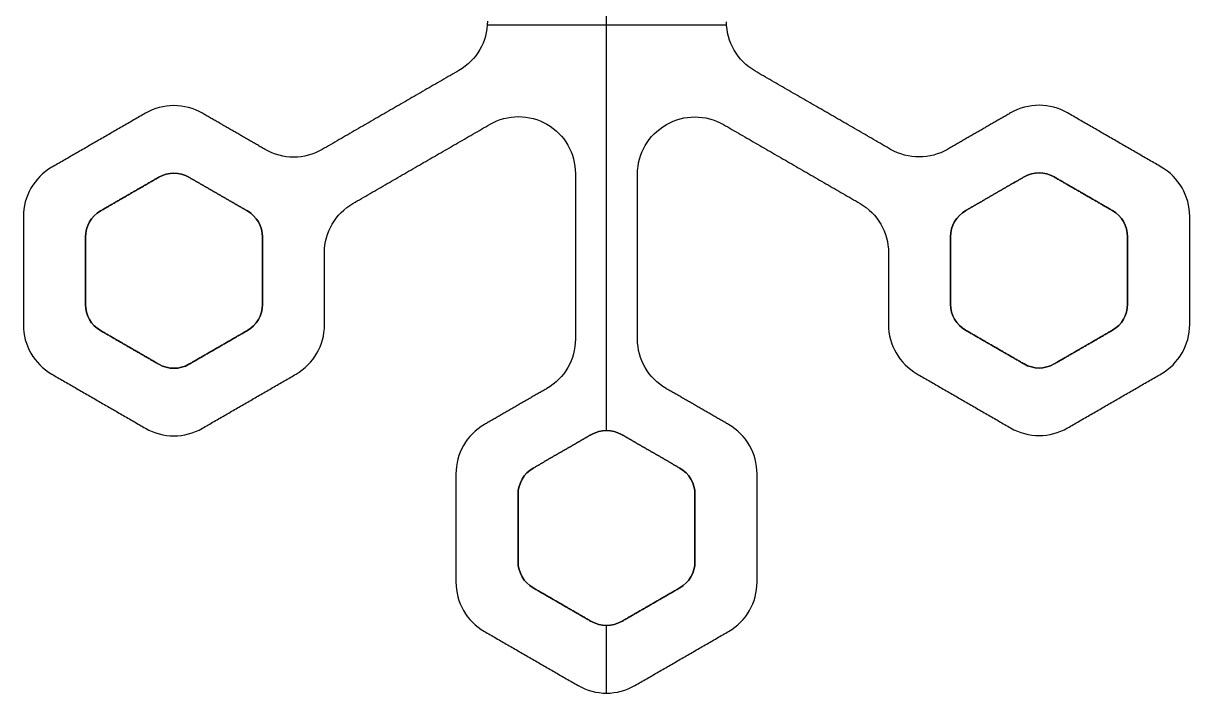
# Model space of a CAD drawing. Header units: millimetres. Extents: x -1.72 to 1.72, y -1.98 to 1.98.
# Drawn here: x -1.721 to 1.721, y -1.978 to 0.005 of the extents above; entities that cross this region are included whole.
import ezdxf

# ---------------------------------------------------------------- set-up
doc = ezdxf.new("R2010")
doc.units = ezdxf.units.MM
doc.header["$MEASUREMENT"] = 0
doc.layers.add('Default', color=178, linetype='Continuous', true_color=0x000000)

msp = doc.modelspace()

# ---------------------------------------------------------------- linework, layer by layer
at = {"layer": 'Default'}
for points, degree in [([(0, -1.1958, 0.125), (0, 0, 0.125), (0, 1.1958, 0.125)], 2), ([(0, -1.1958, -0.125), (0, 0, -0.125), (0, 1.1958, -0.125)], 2), ([(-0.3513, 0.0113, -0.125), (-0.3513, -0.0487, -0.125), (-0.3833, -0.1041, -0.125), (-0.4353, -0.1342, -0.125)], 3), ([(-0.3513, 0.0113, 0.125), (-0.3513, -0.0487, 0.125), (-0.3833, -0.1041, 0.125), (-0.4353, -0.1342, 0.125)], 3), ([(-0.3513, 0.0113), (-0.3513, -0.0487), (-0.3833, -0.1041), (-0.4353, -0.1342)], 3), ([(0.4381, -0.1357, -0.125), (0.3861, -0.1057, -0.125), (0.3541, -0.0503, -0.125), (0.3541, 0.0097, -0.125)], 3), ([(0.4381, -0.1357, 0.125), (0.3861, -0.1057, 0.125), (0.3541, -0.0503, 0.125), (0.3541, 0.0097, 0.125)], 3), ([(0.4381, -0.1357), (0.3861, -0.1057), (0.3541, -0.0503), (0.3541, 0.0097)], 3), ([(-0.3517, 0, 0.125), (0.0013, 0, 0.125), (0.3544, 0, 0.125)], 2), ([(-0.3517, 0, -0.125), (0.0013, 0, -0.125), (0.3544, 0, -0.125)], 2), ([(-0.3738, -0.0727, -0.125), (-0.3738, -0.0727), (-0.3738, -0.0727, 0.125)], 2), ([(0.3766, -0.0743, -0.125), (0.3766, -0.0743), (0.3766, -0.0743, 0.125)], 2), ([(-0.4353, -0.1342, -0.125), (-0.6372, -0.2507, -0.125), (-0.8391, -0.3673, -0.125)], 2), ([(-0.4353, -0.1342, 0.125), (-0.6372, -0.2507, 0.125), (-0.8391, -0.3673, 0.125)], 2), ([(-0.4353, -0.1342), (-0.6372, -0.2507), (-0.8391, -0.3673)], 2), ([(-0.4353, -0.1342, -0.125), (-0.4353, -0.1342), (-0.4353, -0.1342, 0.125)], 2), ([(0.8383, -0.3668, -0.125), (0.6382, -0.2513, -0.125), (0.4381, -0.1357, -0.125)], 2), ([(0.4381, -0.1357, -0.125), (0.4381, -0.1357), (0.4381, -0.1357, 0.125)], 2), ([(0.8383, -0.3668, 0.125), (0.6382, -0.2513, 0.125), (0.4381, -0.1357, 0.125)], 2), ([(0.8383, -0.3668), (0.6382, -0.2513), (0.4381, -0.1357)], 2), ([(-1.1924, -0.2603, -0.125), (-1.2444, -0.2303, -0.125), (-1.3084, -0.2303, -0.125), (-1.3604, -0.2603, -0.125)], 3), ([(-1.1924, -0.2603, 0.125), (-1.2444, -0.2303, 0.125), (-1.3084, -0.2303, 0.125), (-1.3604, -0.2603, 0.125)], 3), ([(-1.1924, -0.2603), (-1.2444, -0.2303), (-1.3084, -0.2303), (-1.3604, -0.2603)], 3), ([(-1.2764, -0.2378, -0.125), (-1.2764, -0.2378), (-1.2764, -0.2378, 0.125)], 2), ([(1.3604, -0.2594, -0.125), (1.3085, -0.2294, -0.125), (1.2445, -0.2294, -0.125), (1.1925, -0.2594, -0.125)], 3), ([(1.3604, -0.2594, 0.125), (1.3085, -0.2294, 0.125), (1.2445, -0.2294, 0.125), (1.1925, -0.2594, 0.125)], 3), ([(1.3604, -0.2594), (1.3085, -0.2294), (1.2445, -0.2294), (1.1925, -0.2594)], 3), ([(1.2765, -0.2369, -0.125), (1.2765, -0.2369), (1.2765, -0.2369, 0.125)], 2), ([(-1.3604, -0.2603, -0.125), (-1.4985, -0.34, -0.125), (-1.6367, -0.4198, -0.125)], 2), ([(-1.3604, -0.2603, 0.125), (-1.4985, -0.34, 0.125), (-1.6367, -0.4198, 0.125)], 2), ([(-1.3604, -0.2603), (-1.4985, -0.34), (-1.6367, -0.4198)], 2), ([(-1.3604, -0.2603, -0.125), (-1.3604, -0.2603), (-1.3604, -0.2603, 0.125)], 2), ([(-1.007, -0.3673, -0.125), (-1.0997, -0.3138, -0.125), (-1.1924, -0.2603, -0.125)], 2), ([(-1.1924, -0.2603, -0.125), (-1.1924, -0.2603), (-1.1924, -0.2603, 0.125)], 2), ([(-1.007, -0.3673, 0.125), (-1.0997, -0.3138, 0.125), (-1.1924, -0.2603, 0.125)], 2), ([(-1.007, -0.3673), (-1.0997, -0.3138), (-1.1924, -0.2603)], 2), ([(-0.6372, -0.2507, -0.125), (-0.6372, -0.2507), (-0.6372, -0.2507, 0.125)], 2), ([(0.177, -0.2936, -0.125), (0.229, -0.2636, -0.125), (0.293, -0.2636, -0.125), (0.345, -0.2936, -0.125)], 3), ([(0.177, -0.2936, 0.125), (0.229, -0.2636, 0.125), (0.293, -0.2636, 0.125), (0.345, -0.2936, 0.125)], 3), ([(0.177, -0.2936), (0.229, -0.2636), (0.293, -0.2636), (0.345, -0.2936)], 3), ([(0.261, -0.2711, -0.125), (0.261, -0.2711), (0.261, -0.2711, 0.125)], 2), ([(0.6382, -0.2513, -0.125), (0.6382, -0.2513), (0.6382, -0.2513, 0.125)], 2), ([(1.1925, -0.2594, -0.125), (1.0994, -0.3131, -0.125), (1.0063, -0.3668, -0.125)], 2), ([(1.1925, -0.2594, 0.125), (1.0994, -0.3131, 0.125), (1.0063, -0.3668, 0.125)], 2), ([(1.1925, -0.2594), (1.0994, -0.3131), (1.0063, -0.3668)], 2), ([(1.1925, -0.2594, -0.125), (1.1925, -0.2594), (1.1925, -0.2594, 0.125)], 2), ([(1.6368, -0.4189, -0.125), (1.4986, -0.3391, -0.125), (1.3604, -0.2594, -0.125)], 2), ([(1.3604, -0.2594, -0.125), (1.3604, -0.2594), (1.3604, -0.2594, 0.125)], 2), ([(1.6368, -0.4189, 0.125), (1.4986, -0.3391, 0.125), (1.3604, -0.2594, 0.125)], 2), ([(1.6368, -0.4189), (1.4986, -0.3391), (1.3604, -0.2594)], 2), ([(-0.7481, -0.5264, -0.125), (-0.5458, -0.4096, -0.125), (-0.3436, -0.2928, -0.125)], 2), ([(-0.7481, -0.5264, 0.125), (-0.5458, -0.4096, 0.125), (-0.3436, -0.2928, 0.125)], 2), ([(-0.7481, -0.5264), (-0.5458, -0.4096), (-0.3436, -0.2928)], 2), ([(-0.3436, -0.2928, -0.125), (-0.3436, -0.2928), (-0.3436, -0.2928, 0.125)], 2), ([(-0.1756, -0.2928, -0.125), (-0.1756, -0.2928), (-0.1756, -0.2928, 0.125)], 2), ([(0.0916, -0.4399, -0.125), (0.0916, -0.3799, -0.125), (0.1236, -0.3244, -0.125), (0.1756, -0.2945, -0.125)], 3), ([(0.0916, -0.4399, 0.125), (0.0916, -0.3799, 0.125), (0.1236, -0.3244, 0.125), (0.1756, -0.2945, 0.125)], 3), ([(0.0916, -0.4399), (0.0916, -0.3799), (0.1236, -0.3244), (0.1756, -0.2945)], 3), ([(0.1756, -0.2945, -0.125), (0.1763, -0.294, -0.125), (0.177, -0.2936, -0.125)], 2), ([(0.1756, -0.2945, 0.125), (0.1763, -0.294, 0.125), (0.177, -0.2936, 0.125)], 2), ([(0.1756, -0.2945), (0.1763, -0.294), (0.177, -0.2936)], 2), ([(0.1756, -0.2945, -0.125), (0.1756, -0.2945), (0.1756, -0.2945, 0.125)], 2), ([(0.1763, -0.294, -0.125), (0.1763, -0.294), (0.1763, -0.294, 0.125)], 2), ([(0.177, -0.2936, -0.125), (0.177, -0.2936), (0.177, -0.2936, 0.125)], 2), ([(0.345, -0.2936, -0.125), (0.345, -0.2936), (0.345, -0.2936, 0.125)], 2), ([(0.345, -0.2936, -0.125), (0.5466, -0.41, -0.125), (0.7481, -0.5264, -0.125)], 2), ([(0.345, -0.2936, 0.125), (0.5466, -0.41, 0.125), (0.7481, -0.5264, 0.125)], 2), ([(0.345, -0.2936), (0.5466, -0.41), (0.7481, -0.5264)], 2), ([(-1.4985, -0.34, -0.125), (-1.4985, -0.34), (-1.4985, -0.34, 0.125)], 2), ([(-1.0997, -0.3138, -0.125), (-1.0997, -0.3138), (-1.0997, -0.3138, 0.125)], 2), ([(1.0994, -0.3131, -0.125), (1.0994, -0.3131), (1.0994, -0.3131, 0.125)], 2), ([(1.4986, -0.3391, -0.125), (1.4986, -0.3391), (1.4986, -0.3391, 0.125)], 2), ([(-0.8391, -0.3673, -0.125), (-0.891, -0.3973, -0.125), (-0.955, -0.3973, -0.125), (-1.007, -0.3673, -0.125)], 3), ([(-1.007, -0.3673, -0.125), (-1.007, -0.3673), (-1.007, -0.3673, 0.125)], 2), ([(-0.8391, -0.3673, 0.125), (-0.891, -0.3973, 0.125), (-0.955, -0.3973, 0.125), (-1.007, -0.3673, 0.125)], 3), ([(-0.8391, -0.3673), (-0.891, -0.3973), (-0.955, -0.3973), (-1.007, -0.3673)], 3), ([(-0.8391, -0.3673, -0.125), (-0.8391, -0.3673), (-0.8391, -0.3673, 0.125)], 2), ([(0.1141, -0.3559, -0.125), (0.1141, -0.3559), (0.1141, -0.3559, 0.125)], 2), ([(0.8383, -0.3668, -0.125), (0.8383, -0.3668), (0.8383, -0.3668, 0.125)], 2), ([(1.0063, -0.3668, -0.125), (0.9543, -0.3968, -0.125), (0.8903, -0.3968, -0.125), (0.8383, -0.3668, -0.125)], 3), ([(1.0063, -0.3668, 0.125), (0.9543, -0.3968, 0.125), (0.8903, -0.3968, 0.125), (0.8383, -0.3668, 0.125)], 3), ([(1.0063, -0.3668), (0.9543, -0.3968), (0.8903, -0.3968), (0.8383, -0.3668)], 3), ([(1.0063, -0.3668, -0.125), (1.0063, -0.3668), (1.0063, -0.3668, 0.125)], 2), ([(-0.923, -0.3898, -0.125), (-0.923, -0.3898), (-0.923, -0.3898, 0.125)], 2), ([(-0.5458, -0.4096, -0.125), (-0.5458, -0.4096), (-0.5458, -0.4096, 0.125)], 2), ([(0.5466, -0.41, -0.125), (0.5466, -0.41), (0.5466, -0.41, 0.125)], 2), ([(0.9223, -0.3893, -0.125), (0.9223, -0.3893), (0.9223, -0.3893, 0.125)], 2), ([(-1.6367, -0.4198, -0.125), (-1.6887, -0.4498, -0.125), (-1.7207, -0.5052, -0.125), (-1.7207, -0.5652, -0.125)], 3), ([(-1.6367, -0.4198, 0.125), (-1.6887, -0.4498, 0.125), (-1.7207, -0.5052, 0.125), (-1.7207, -0.5652, 0.125)], 3), ([(-1.6367, -0.4198), (-1.6887, -0.4498), (-1.7207, -0.5052), (-1.7207, -0.5652)], 3), ([(-1.6367, -0.4198, -0.125), (-1.6367, -0.4198), (-1.6367, -0.4198, 0.125)], 2), ([(-1.3208, -0.4489, 0.125), (-1.2933, -0.4331, 0.125), (-1.2595, -0.4331, 0.125), (-1.232, -0.4489, 0.125)], 3), ([(-1.3208, -0.4489, -0.125), (-1.2933, -0.4331, -0.125), (-1.2595, -0.4331, -0.125), (-1.232, -0.4489, -0.125)], 3), ([(-1.232, -0.4489), (-1.2595, -0.4331), (-1.2933, -0.4331), (-1.3208, -0.4489)], 3), ([(-1.2764, -0.4371, -0.125), (-1.2764, -0.4371), (-1.2764, -0.4371, 0.125)], 2), ([(-0.0916, -0.4383, -0.125), (-0.0916, -0.4383), (-0.0916, -0.4383, 0.125)], 2), ([(-0.0916, -0.4383, -0.125), (-0.0916, -0.6824, -0.125), (-0.0916, -0.9265, -0.125)], 2), ([(-0.0916, -0.4383, 0.125), (-0.0916, -0.6824, 0.125), (-0.0916, -0.9265, 0.125)], 2), ([(-0.0916, -0.4383), (-0.0916, -0.6824), (-0.0916, -0.9265)], 2), ([(0.0916, -0.9265, -0.125), (0.0916, -0.6832, -0.125), (0.0916, -0.4399, -0.125)], 2), ([(0.0916, -0.4399, -0.125), (0.0916, -0.4399), (0.0916, -0.4399, 0.125)], 2), ([(0.0916, -0.9265, 0.125), (0.0916, -0.6832, 0.125), (0.0916, -0.4399, 0.125)], 2), ([(0.0916, -0.9265), (0.0916, -0.6832), (0.0916, -0.4399)], 2), ([(1.2321, -0.448, 0.125), (1.2595, -0.4322, 0.125), (1.2934, -0.4322, 0.125), (1.3208, -0.4481, 0.125)], 3), ([(1.2321, -0.448, -0.125), (1.2595, -0.4322, -0.125), (1.2934, -0.4322, -0.125), (1.3208, -0.4481, -0.125)], 3), ([(1.3208, -0.4481), (1.2934, -0.4322), (1.2595, -0.4322), (1.2321, -0.448)], 3), ([(1.2765, -0.4362, -0.125), (1.2765, -0.4362), (1.2765, -0.4362, 0.125)], 2), ([(1.7208, -0.5643, -0.125), (1.7208, -0.5043, -0.125), (1.6887, -0.4489, -0.125), (1.6368, -0.4189, -0.125)], 3), ([(1.6368, -0.4189, -0.125), (1.6368, -0.4189), (1.6368, -0.4189, 0.125)], 2), ([(1.7208, -0.5643, 0.125), (1.7208, -0.5043, 0.125), (1.6887, -0.4489, 0.125), (1.6368, -0.4189, 0.125)], 3), ([(1.7208, -0.5643), (1.7208, -0.5043), (1.6887, -0.4489), (1.6368, -0.4189)], 3), ([(-1.6982, -0.4812, -0.125), (-1.6982, -0.4812), (-1.6982, -0.4812, 0.125)], 2), ([(-1.4931, -0.5484, 0.125), (-1.4069, -0.4987, 0.125), (-1.3208, -0.4489, 0.125)], 2), ([(-1.4931, -0.5484, -0.125), (-1.4069, -0.4987, -0.125), (-1.3208, -0.4489, -0.125)], 2), ([(-1.3208, -0.4489), (-1.4069, -0.4987), (-1.4931, -0.5484)], 2), ([(-1.3208, -0.4489, -0.125), (-1.3208, -0.4489), (-1.3208, -0.4489, 0.125)], 2), ([(-1.232, -0.4489, -0.125), (-1.232, -0.4489), (-1.232, -0.4489, 0.125)], 2), ([(1.2321, -0.448, -0.125), (1.2321, -0.448), (1.2321, -0.448, 0.125)], 2), ([(1.3208, -0.4481, 0.125), (1.407, -0.4978, 0.125), (1.4931, -0.5475, 0.125)], 2), ([(1.3208, -0.4481, -0.125), (1.407, -0.4978, -0.125), (1.4931, -0.5475, -0.125)], 2), ([(1.3208, -0.4481, -0.125), (1.3208, -0.4481), (1.3208, -0.4481, 0.125)], 2), ([(1.4931, -0.5475), (1.407, -0.4978), (1.3208, -0.4481)], 2), ([(1.6983, -0.4804, -0.125), (1.6983, -0.4804), (1.6983, -0.4804, 0.125)], 2), ([(-1.4069, -0.4987, -0.125), (-1.4069, -0.4987), (-1.4069, -0.4987, 0.125)], 2), ([(1.407, -0.4978, -0.125), (1.407, -0.4978), (1.407, -0.4978, 0.125)], 2), ([(-1.5375, -0.6253, 0.125), (-1.5375, -0.5936, 0.125), (-1.5205, -0.5643, 0.125), (-1.4931, -0.5484, 0.125)], 3), ([(-1.5375, -0.6253, -0.125), (-1.5375, -0.5936, -0.125), (-1.5205, -0.5643, -0.125), (-1.4931, -0.5484, -0.125)], 3), ([(-1.4931, -0.5484), (-1.5205, -0.5643), (-1.5375, -0.5936), (-1.5375, -0.6253)], 3), ([(-1.4931, -0.5484, -0.125), (-1.4931, -0.5484), (-1.4931, -0.5484, 0.125)], 2), ([(-1.1063, -0.5215, -0.125), (-1.1063, -0.5215), (-1.1063, -0.5215, 0.125)], 2), ([(-1.0597, -0.5484, 0.125), (-1.0322, -0.5643, 0.125), (-1.0153, -0.5936, 0.125), (-1.0153, -0.6253, 0.125)], 3), ([(-1.0597, -0.5484, -0.125), (-1.0322, -0.5643, -0.125), (-1.0153, -0.5936, -0.125), (-1.0153, -0.6253, -0.125)], 3), ([(-1.0597, -0.5484, -0.125), (-1.0597, -0.5484), (-1.0597, -0.5484, 0.125)], 2), ([(-1.0153, -0.6253), (-1.0153, -0.5936), (-1.0322, -0.5643), (-1.0597, -0.5484)], 3), ([(-0.8321, -0.6718, -0.125), (-0.8321, -0.6118, -0.125), (-0.8, -0.5564, -0.125), (-0.7481, -0.5264, -0.125)], 3), ([(-0.8321, -0.6718, 0.125), (-0.8321, -0.6118, 0.125), (-0.8, -0.5564, 0.125), (-0.7481, -0.5264, 0.125)], 3), ([(-0.8321, -0.6718), (-0.8321, -0.6118), (-0.8, -0.5564), (-0.7481, -0.5264)], 3), ([(-0.7481, -0.5264, -0.125), (-0.7481, -0.5264), (-0.7481, -0.5264, 0.125)], 2), ([(0.7481, -0.5264, -0.125), (0.7481, -0.5264), (0.7481, -0.5264, 0.125)], 2), ([(0.7481, -0.5264, -0.125), (0.8001, -0.5564, -0.125), (0.8321, -0.6118, -0.125), (0.8321, -0.6718, -0.125)], 3), ([(0.7481, -0.5264, 0.125), (0.8001, -0.5564, 0.125), (0.8321, -0.6118, 0.125), (0.8321, -0.6718, 0.125)], 3), ([(0.7481, -0.5264), (0.8001, -0.5564), (0.8321, -0.6118), (0.8321, -0.6718)], 3), ([(1.0154, -0.6244, 0.125), (1.0154, -0.5927, 0.125), (1.0323, -0.5634, 0.125), (1.0598, -0.5475, 0.125)], 3), ([(1.0154, -0.6244, -0.125), (1.0154, -0.5927, -0.125), (1.0323, -0.5634, -0.125), (1.0598, -0.5475, -0.125)], 3), ([(1.0598, -0.5475), (1.0323, -0.5634), (1.0154, -0.5927), (1.0154, -0.6244)], 3), ([(1.0598, -0.5475, -0.125), (1.0598, -0.5475), (1.0598, -0.5475, 0.125)], 2), ([(1.1055, -0.5211, -0.125), (1.1055, -0.5211), (1.1055, -0.5211, 0.125)], 2), ([(1.4931, -0.5475, 0.125), (1.5206, -0.5634, 0.125), (1.5375, -0.5927, 0.125), (1.5375, -0.6244, 0.125)], 3), ([(1.4931, -0.5475, -0.125), (1.5206, -0.5634, -0.125), (1.5375, -0.5927, -0.125), (1.5375, -0.6244, -0.125)], 3), ([(1.4931, -0.5475, -0.125), (1.4931, -0.5475), (1.4931, -0.5475, 0.125)], 2), ([(1.5375, -0.6244), (1.5375, -0.5927), (1.5206, -0.5634), (1.4931, -0.5475)], 3), ([(-1.7207, -0.5652, -0.125), (-1.7207, -0.5652), (-1.7207, -0.5652, 0.125)], 2), ([(-1.7207, -0.5652, -0.125), (-1.7207, -0.7248, -0.125), (-1.7207, -0.8843, -0.125)], 2), ([(-1.7207, -0.5652, 0.125), (-1.7207, -0.7248, 0.125), (-1.7207, -0.8843, 0.125)], 2), ([(-1.7207, -0.5652), (-1.7207, -0.7248), (-1.7207, -0.8843)], 2), ([(-1.5256, -0.5809, -0.125), (-1.5256, -0.5809), (-1.5256, -0.5809, 0.125)], 2), ([(-1.0272, -0.5809, -0.125), (-1.0272, -0.5809), (-1.0272, -0.5809, 0.125)], 2), ([(1.0273, -0.58, -0.125), (1.0273, -0.58), (1.0273, -0.58, 0.125)], 2), ([(1.5256, -0.58, -0.125), (1.5256, -0.58), (1.5256, -0.58, 0.125)], 2), ([(1.7208, -0.8835, -0.125), (1.7208, -0.7239, -0.125), (1.7208, -0.5643, -0.125)], 2), ([(1.7208, -0.5643, -0.125), (1.7208, -0.5643), (1.7208, -0.5643, 0.125)], 2), ([(1.7208, -0.8835, 0.125), (1.7208, -0.7239, 0.125), (1.7208, -0.5643, 0.125)], 2), ([(1.7208, -0.8835), (1.7208, -0.7239), (1.7208, -0.5643)], 2), ([(-0.8096, -0.5879, -0.125), (-0.8096, -0.5879), (-0.8096, -0.5879, 0.125)], 2), ([(0.8096, -0.5879, -0.125), (0.8096, -0.5879), (0.8096, -0.5879, 0.125)], 2), ([(-1.5375, -0.8243, 0.125), (-1.5375, -0.7248, 0.125), (-1.5375, -0.6253, 0.125)], 2), ([(-1.5375, -0.8243, -0.125), (-1.5375, -0.7248, -0.125), (-1.5375, -0.6253, -0.125)], 2), ([(-1.5375, -0.6253, -0.125), (-1.5375, -0.6253), (-1.5375, -0.6253, 0.125)], 2), ([(-1.5375, -0.6253), (-1.5375, -0.7248), (-1.5375, -0.8243)], 2), ([(-1.0153, -0.6253, -0.125), (-1.0153, -0.6253), (-1.0153, -0.6253, 0.125)], 2), ([(1.0154, -0.6244, -0.125), (1.0154, -0.6244), (1.0154, -0.6244, 0.125)], 2), ([(1.5375, -0.6244, 0.125), (1.5375, -0.7239, 0.125), (1.5375, -0.8234, 0.125)], 2), ([(1.5375, -0.6244, -0.125), (1.5375, -0.7239, -0.125), (1.5375, -0.8234, -0.125)], 2), ([(1.5375, -0.6244, -0.125), (1.5375, -0.6244), (1.5375, -0.6244, 0.125)], 2), ([(1.5375, -0.8234), (1.5375, -0.7239), (1.5375, -0.6244)], 2), ([(-1.0153, -0.6807, -0.125), (-1.0153, -0.6807), (-1.0153, -0.6807, 0.125)], 2), ([(-0.8321, -0.8843, -0.125), (-0.8321, -0.7781, -0.125), (-0.8321, -0.6718, -0.125)], 2), ([(-0.8321, -0.6718, -0.125), (-0.8321, -0.6718), (-0.8321, -0.6718, 0.125)], 2), ([(-0.8321, -0.8843, 0.125), (-0.8321, -0.7781, 0.125), (-0.8321, -0.6718, 0.125)], 2), ([(-0.8321, -0.8843), (-0.8321, -0.7781), (-0.8321, -0.6718)], 2), ([(-0.0916, -0.6824, -0.125), (-0.0916, -0.6824), (-0.0916, -0.6824, 0.125)], 2), ([(0.0916, -0.6832, -0.125), (0.0916, -0.6832), (0.0916, -0.6832, 0.125)], 2), ([(0.8321, -0.6718, -0.125), (0.8321, -0.6718), (0.8321, -0.6718, 0.125)], 2), ([(0.8321, -0.6718, -0.125), (0.8321, -0.7776, -0.125), (0.8321, -0.8834, -0.125)], 2), ([(0.8321, -0.6718, 0.125), (0.8321, -0.7776, 0.125), (0.8321, -0.8834, 0.125)], 2), ([(0.8321, -0.6718), (0.8321, -0.7776), (0.8321, -0.8834)], 2), ([(1.0154, -0.6807, -0.125), (1.0154, -0.6807), (1.0154, -0.6807, 0.125)], 2), ([(-1.7207, -0.7248, -0.125), (-1.7207, -0.7248), (-1.7207, -0.7248, 0.125)], 2), ([(-1.5375, -0.7248, -0.125), (-1.5375, -0.7248), (-1.5375, -0.7248, 0.125)], 2), ([(1.5375, -0.7239, -0.125), (1.5375, -0.7239), (1.5375, -0.7239, 0.125)], 2), ([(1.7208, -0.7239, -0.125), (1.7208, -0.7239), (1.7208, -0.7239, 0.125)], 2), ([(-0.8321, -0.7781, -0.125), (-0.8321, -0.7781), (-0.8321, -0.7781, 0.125)], 2), ([(0.8321, -0.7776, -0.125), (0.8321, -0.7776), (0.8321, -0.7776, 0.125)], 2), ([(-1.4931, -0.9012, 0.125), (-1.5206, -0.8853, 0.125), (-1.5375, -0.856, 0.125), (-1.5375, -0.8243, 0.125)], 3), ([(-1.4931, -0.9012, -0.125), (-1.5206, -0.8853, -0.125), (-1.5375, -0.856, -0.125), (-1.5375, -0.8243, -0.125)], 3), ([(-1.5375, -0.8243, -0.125), (-1.5375, -0.8243), (-1.5375, -0.8243, 0.125)], 2), ([(-1.5375, -0.8243), (-1.5375, -0.856), (-1.5206, -0.8853), (-1.4931, -0.9012)], 3), ([(-1.0153, -0.8243, 0.125), (-1.0153, -0.856, 0.125), (-1.0322, -0.8853, 0.125), (-1.0597, -0.9012, 0.125)], 3), ([(-1.0153, -0.8243, -0.125), (-1.0153, -0.856, -0.125), (-1.0322, -0.8853, -0.125), (-1.0597, -0.9012, -0.125)], 3), ([(-1.0597, -0.9012), (-1.0322, -0.8853), (-1.0153, -0.856), (-1.0153, -0.8243)], 3), ([(-1.0153, -0.8243, -0.125), (-1.0153, -0.8243), (-1.0153, -0.8243, 0.125)], 2), ([(1.0597, -0.9003, 0.125), (1.0323, -0.8844, 0.125), (1.0154, -0.8551, 0.125), (1.0154, -0.8234, 0.125)], 3), ([(1.0597, -0.9003, -0.125), (1.0323, -0.8844, -0.125), (1.0154, -0.8551, -0.125), (1.0154, -0.8234, -0.125)], 3), ([(1.0154, -0.8234, -0.125), (1.0154, -0.8234), (1.0154, -0.8234, 0.125)], 2), ([(1.0154, -0.8234), (1.0154, -0.8551), (1.0323, -0.8844), (1.0597, -0.9003)], 3), ([(1.5375, -0.8234, 0.125), (1.5375, -0.8551, 0.125), (1.5206, -0.8844, 0.125), (1.4931, -0.9003, 0.125)], 3), ([(1.5375, -0.8234, -0.125), (1.5375, -0.8551, -0.125), (1.5206, -0.8844, -0.125), (1.4931, -0.9003, -0.125)], 3), ([(1.4931, -0.9003), (1.5206, -0.8844), (1.5375, -0.8551), (1.5375, -0.8234)], 3), ([(1.5375, -0.8234, -0.125), (1.5375, -0.8234), (1.5375, -0.8234, 0.125)], 2), ([(-1.7207, -0.8843, -0.125), (-1.7207, -0.8843), (-1.7207, -0.8843, 0.125)], 2), ([(-1.7207, -0.8843, -0.125), (-1.7207, -0.9444, -0.125), (-1.6887, -0.9998, -0.125), (-1.6367, -1.0298, -0.125)], 3), ([(-1.7207, -0.8843, 0.125), (-1.7207, -0.9444, 0.125), (-1.6887, -0.9998, 0.125), (-1.6367, -1.0298, 0.125)], 3), ([(-1.7207, -0.8843), (-1.7207, -0.9444), (-1.6887, -0.9998), (-1.6367, -1.0298)], 3), ([(-1.5256, -0.8687, -0.125), (-1.5256, -0.8687), (-1.5256, -0.8687, 0.125)], 2), ([(-1.0272, -0.8687, -0.125), (-1.0272, -0.8687), (-1.0272, -0.8687, 0.125)], 2), ([(-0.9161, -1.0298, -0.125), (-0.8641, -0.9998, -0.125), (-0.8321, -0.9444, -0.125), (-0.8321, -0.8843, -0.125)], 3), ([(-0.9161, -1.0298, 0.125), (-0.8641, -0.9998, 0.125), (-0.8321, -0.9444, 0.125), (-0.8321, -0.8843, 0.125)], 3), ([(-0.9161, -1.0298), (-0.8641, -0.9998), (-0.8321, -0.9444), (-0.8321, -0.8843)], 3), ([(-0.8321, -0.8843, -0.125), (-0.8321, -0.8843), (-0.8321, -0.8843, 0.125)], 2), ([(0.8321, -0.8834, -0.125), (0.8321, -0.8834), (0.8321, -0.8834, 0.125)], 2), ([(0.8321, -0.8834, -0.125), (0.8321, -0.9435, -0.125), (0.8641, -0.9989, -0.125), (0.9161, -1.0289, -0.125)], 3), ([(0.8321, -0.8834, 0.125), (0.8321, -0.9435, 0.125), (0.8641, -0.9989, 0.125), (0.9161, -1.0289, 0.125)], 3), ([(0.8321, -0.8834), (0.8321, -0.9435), (0.8641, -0.9989), (0.9161, -1.0289)], 3), ([(1.0273, -0.8678, -0.125), (1.0273, -0.8678), (1.0273, -0.8678, 0.125)], 2), ([(1.5256, -0.8678, -0.125), (1.5256, -0.8678), (1.5256, -0.8678, 0.125)], 2), ([(1.6368, -1.0289, -0.125), (1.6888, -0.9989, -0.125), (1.7208, -0.9435, -0.125), (1.7208, -0.8835, -0.125)], 3), ([(1.6368, -1.0289, 0.125), (1.6888, -0.9989, 0.125), (1.7208, -0.9435, 0.125), (1.7208, -0.8835, 0.125)], 3), ([(1.6368, -1.0289), (1.6888, -0.9989), (1.7208, -0.9435), (1.7208, -0.8835)], 3), ([(1.7208, -0.8835, -0.125), (1.7208, -0.8835), (1.7208, -0.8835, 0.125)], 2), ([(-1.3208, -1.0007, 0.125), (-1.4069, -0.9509, 0.125), (-1.4931, -0.9012, 0.125)], 2), ([(-1.3208, -1.0007, -0.125), (-1.4069, -0.9509, -0.125), (-1.4931, -0.9012, -0.125)], 2), ([(-1.4931, -0.9012, -0.125), (-1.4931, -0.9012), (-1.4931, -0.9012, 0.125)], 2), ([(-1.4931, -0.9012), (-1.4069, -0.9509), (-1.3208, -1.0007)], 2), ([(-1.0597, -0.9012, 0.125), (-1.1459, -0.9509, 0.125), (-1.232, -1.0007, 0.125)], 2), ([(-1.0597, -0.9012, -0.125), (-1.1459, -0.9509, -0.125), (-1.232, -1.0007, -0.125)], 2), ([(-1.232, -1.0007), (-1.1459, -0.9509), (-1.0597, -0.9012)], 2), ([(-1.0597, -0.9012, -0.125), (-1.0597, -0.9012), (-1.0597, -0.9012, 0.125)], 2), ([(-0.0916, -0.9265, -0.125), (-0.0916, -0.9865, -0.125), (-0.1237, -1.042, -0.125), (-0.1756, -1.072, -0.125)], 3), ([(-0.0916, -0.9265, 0.125), (-0.0916, -0.9865, 0.125), (-0.1237, -1.042, 0.125), (-0.1756, -1.072, 0.125)], 3), ([(-0.0916, -0.9265), (-0.0916, -0.9865), (-0.1237, -1.042), (-0.1756, -1.072)], 3), ([(-0.0916, -0.9265, -0.125), (-0.0916, -0.9265), (-0.0916, -0.9265, 0.125)], 2), ([(0.1756, -1.072, -0.125), (0.1237, -1.042, -0.125), (0.0916, -0.9865, -0.125), (0.0916, -0.9265, -0.125)], 3), ([(0.0916, -0.9265, -0.125), (0.0916, -0.9265), (0.0916, -0.9265, 0.125)], 2), ([(0.1756, -1.072, 0.125), (0.1237, -1.042, 0.125), (0.0916, -0.9865, 0.125), (0.0916, -0.9265, 0.125)], 3), ([(0.1756, -1.072), (0.1237, -1.042), (0.0916, -0.9865), (0.0916, -0.9265)], 3), ([(1.2321, -0.9998, 0.125), (1.1459, -0.95, 0.125), (1.0597, -0.9003, 0.125)], 2), ([(1.2321, -0.9998, -0.125), (1.1459, -0.95, -0.125), (1.0597, -0.9003, -0.125)], 2), ([(1.0597, -0.9003, -0.125), (1.0597, -0.9003), (1.0597, -0.9003, 0.125)], 2), ([(1.0597, -0.9003), (1.1459, -0.95), (1.2321, -0.9998)], 2), ([(1.4931, -0.9003, 0.125), (1.407, -0.95, 0.125), (1.3209, -0.9998, 0.125)], 2), ([(1.4931, -0.9003, -0.125), (1.407, -0.95, -0.125), (1.3209, -0.9998, -0.125)], 2), ([(1.3209, -0.9998), (1.407, -0.95), (1.4931, -0.9003)], 2), ([(1.4931, -0.9003, -0.125), (1.4931, -0.9003), (1.4931, -0.9003, 0.125)], 2), ([(-1.4069, -0.9509, -0.125), (-1.4069, -0.9509), (-1.4069, -0.9509, 0.125)], 2), ([(-1.1459, -0.9509, -0.125), (-1.1459, -0.9509), (-1.1459, -0.9509, 0.125)], 2), ([(1.1459, -0.95, -0.125), (1.1459, -0.95), (1.1459, -0.95, 0.125)], 2), ([(1.407, -0.95, -0.125), (1.407, -0.95), (1.407, -0.95, 0.125)], 2), ([(-1.6982, -0.9683, -0.125), (-1.6982, -0.9683), (-1.6982, -0.9683, 0.125)], 2), ([(-0.8546, -0.9683, -0.125), (-0.8546, -0.9683), (-0.8546, -0.9683, 0.125)], 2), ([(0.8546, -0.9674, -0.125), (0.8546, -0.9674), (0.8546, -0.9674, 0.125)], 2), ([(1.6983, -0.9674, -0.125), (1.6983, -0.9674), (1.6983, -0.9674, 0.125)], 2), ([(-1.6367, -1.0298, -0.125), (-1.6367, -1.0298), (-1.6367, -1.0298, 0.125)], 2), ([(-1.6367, -1.0298, -0.125), (-1.4986, -1.1096, -0.125), (-1.3604, -1.1894, -0.125)], 2), ([(-1.6367, -1.0298, 0.125), (-1.4986, -1.1096, 0.125), (-1.3604, -1.1894, 0.125)], 2), ([(-1.6367, -1.0298), (-1.4986, -1.1096), (-1.3604, -1.1894)], 2), ([(-1.232, -1.0007, 0.125), (-1.2595, -1.0166, 0.125), (-1.2933, -1.0166, 0.125), (-1.3208, -1.0007, 0.125)], 3), ([(-1.232, -1.0007, -0.125), (-1.2595, -1.0166, -0.125), (-1.2933, -1.0166, -0.125), (-1.3208, -1.0007, -0.125)], 3), ([(-1.3208, -1.0007, -0.125), (-1.3208, -1.0007), (-1.3208, -1.0007, 0.125)], 2), ([(-1.3208, -1.0007), (-1.2933, -1.0166), (-1.2595, -1.0166), (-1.232, -1.0007)], 3), ([(-1.2764, -1.0126, -0.125), (-1.2764, -1.0126), (-1.2764, -1.0126, 0.125)], 2), ([(-1.232, -1.0007, -0.125), (-1.232, -1.0007), (-1.232, -1.0007, 0.125)], 2), ([(-1.1924, -1.1894, -0.125), (-1.0542, -1.1096, -0.125), (-0.9161, -1.0298, -0.125)], 2), ([(-1.1924, -1.1894, 0.125), (-1.0542, -1.1096, 0.125), (-0.9161, -1.0298, 0.125)], 2), ([(-1.1924, -1.1894), (-1.0542, -1.1096), (-0.9161, -1.0298)], 2), ([(-0.9161, -1.0298, -0.125), (-0.9161, -1.0298), (-0.9161, -1.0298, 0.125)], 2), ([(-0.1141, -1.0105, -0.125), (-0.1141, -1.0105), (-0.1141, -1.0105, 0.125)], 2), ([(0.1141, -1.0105, -0.125), (0.1141, -1.0105), (0.1141, -1.0105, 0.125)], 2), ([(0.9161, -1.0289, -0.125), (0.9161, -1.0289), (0.9161, -1.0289, 0.125)], 2), ([(0.9161, -1.0289, -0.125), (1.0543, -1.1087, -0.125), (1.1925, -1.1885, -0.125)], 2), ([(0.9161, -1.0289, 0.125), (1.0543, -1.1087, 0.125), (1.1925, -1.1885, 0.125)], 2), ([(0.9161, -1.0289), (1.0543, -1.1087), (1.1925, -1.1885)], 2), ([(1.3209, -0.9998, 0.125), (1.2934, -1.0157, 0.125), (1.2595, -1.0157, 0.125), (1.2321, -0.9998, 0.125)], 3), ([(1.3209, -0.9998, -0.125), (1.2934, -1.0157, -0.125), (1.2595, -1.0157, -0.125), (1.2321, -0.9998, -0.125)], 3), ([(1.2321, -0.9998, -0.125), (1.2321, -0.9998), (1.2321, -0.9998, 0.125)], 2), ([(1.2321, -0.9998), (1.2595, -1.0157), (1.2934, -1.0157), (1.3209, -0.9998)], 3), ([(1.2765, -1.0117, -0.125), (1.2765, -1.0117), (1.2765, -1.0117, 0.125)], 2), ([(1.3209, -0.9998, -0.125), (1.3209, -0.9998), (1.3209, -0.9998, 0.125)], 2), ([(1.3604, -1.1885, -0.125), (1.4986, -1.1087, -0.125), (1.6368, -1.0289, -0.125)], 2), ([(1.3604, -1.1885, 0.125), (1.4986, -1.1087, 0.125), (1.6368, -1.0289, 0.125)], 2), ([(1.3604, -1.1885), (1.4986, -1.1087), (1.6368, -1.0289)], 2), ([(1.6368, -1.0289, -0.125), (1.6368, -1.0289), (1.6368, -1.0289, 0.125)], 2), ([(-0.1756, -1.072, -0.125), (-0.268, -1.1252, -0.125), (-0.3603, -1.1785, -0.125)], 2), ([(-0.1756, -1.072, 0.125), (-0.268, -1.1252, 0.125), (-0.3603, -1.1785, 0.125)], 2), ([(-0.1756, -1.072), (-0.268, -1.1252), (-0.3603, -1.1785)], 2), ([(-0.1756, -1.072, -0.125), (-0.1756, -1.072), (-0.1756, -1.072, 0.125)], 2), ([(0.3603, -1.1785, -0.125), (0.268, -1.1252, -0.125), (0.1756, -1.072, -0.125)], 2), ([(0.1756, -1.072, -0.125), (0.1756, -1.072), (0.1756, -1.072, 0.125)], 2), ([(0.3603, -1.1785, 0.125), (0.268, -1.1252, 0.125), (0.1756, -1.072, 0.125)], 2), ([(0.3603, -1.1785), (0.268, -1.1252), (0.1756, -1.072)], 2), ([(-1.4986, -1.1096, -0.125), (-1.4986, -1.1096), (-1.4986, -1.1096, 0.125)], 2), ([(-1.0542, -1.1096, -0.125), (-1.0542, -1.1096), (-1.0542, -1.1096, 0.125)], 2), ([(-0.268, -1.1252, -0.125), (-0.268, -1.1252), (-0.268, -1.1252, 0.125)], 2), ([(0.268, -1.1252, -0.125), (0.268, -1.1252), (0.268, -1.1252, 0.125)], 2), ([(1.0543, -1.1087, -0.125), (1.0543, -1.1087), (1.0543, -1.1087, 0.125)], 2), ([(1.4986, -1.1087, -0.125), (1.4986, -1.1087), (1.4986, -1.1087, 0.125)], 2), ([(-1.3604, -1.1894, -0.125), (-1.3604, -1.1894), (-1.3604, -1.1894, 0.125)], 2), ([(-1.3604, -1.1894, -0.125), (-1.3084, -1.2194, -0.125), (-1.2444, -1.2194, -0.125), (-1.1924, -1.1894, -0.125)], 3), ([(-1.3604, -1.1894, 0.125), (-1.3084, -1.2194, 0.125), (-1.2444, -1.2194, 0.125), (-1.1924, -1.1894, 0.125)], 3), ([(-1.3604, -1.1894), (-1.3084, -1.2194), (-1.2444, -1.2194), (-1.1924, -1.1894)], 3), ([(-1.1924, -1.1894, -0.125), (-1.1924, -1.1894), (-1.1924, -1.1894, 0.125)], 2), ([(-0.3603, -1.1785, -0.125), (-0.4123, -1.2085, -0.125), (-0.4443, -1.264, -0.125), (-0.4443, -1.324, -0.125)], 3), ([(-0.3603, -1.1785, 0.125), (-0.4123, -1.2085, 0.125), (-0.4443, -1.264, 0.125), (-0.4443, -1.324, 0.125)], 3), ([(-0.3603, -1.1785), (-0.4123, -1.2085), (-0.4443, -1.264), (-0.4443, -1.324)], 3), ([(-0.3603, -1.1785, -0.125), (-0.3603, -1.1785), (-0.3603, -1.1785, 0.125)], 2), ([(-0.0444, -1.2077, 0.125), (-0.0169, -1.1919, 0.125), (0.0169, -1.1919, 0.125), (0.0444, -1.2077, 0.125)], 3), ([(-0.0444, -1.2077, -0.125), (-0.0169, -1.1919, -0.125), (0.0169, -1.1919, -0.125), (0.0444, -1.2077, -0.125)], 3), ([(0.0444, -1.2077), (0.0169, -1.1919), (-0.0169, -1.1919), (-0.0444, -1.2077)], 3), ([(0, -1.1958, -0.125), (0, -1.1958), (0, -1.1958, 0.125)], 2), ([(0.4443, -1.324, -0.125), (0.4443, -1.264, -0.125), (0.4123, -1.2085, -0.125), (0.3603, -1.1785, -0.125)], 3), ([(0.3603, -1.1785, -0.125), (0.3603, -1.1785), (0.3603, -1.1785, 0.125)], 2), ([(0.4443, -1.324, 0.125), (0.4443, -1.264, 0.125), (0.4123, -1.2085, 0.125), (0.3603, -1.1785, 0.125)], 3), ([(0.4443, -1.324), (0.4443, -1.264), (0.4123, -1.2085), (0.3603, -1.1785)], 3), ([(1.1925, -1.1885, -0.125), (1.1925, -1.1885), (1.1925, -1.1885, 0.125)], 2), ([(1.1925, -1.1885, -0.125), (1.2444, -1.2185, -0.125), (1.3085, -1.2185, -0.125), (1.3604, -1.1885, -0.125)], 3), ([(1.1925, -1.1885, 0.125), (1.2444, -1.2185, 0.125), (1.3085, -1.2185, 0.125), (1.3604, -1.1885, 0.125)], 3), ([(1.1925, -1.1885), (1.2444, -1.2185), (1.3085, -1.2185), (1.3604, -1.1885)], 3), ([(1.3604, -1.1885, -0.125), (1.3604, -1.1885), (1.3604, -1.1885, 0.125)], 2), ([(-1.2764, -1.2119, -0.125), (-1.2764, -1.2119), (-1.2764, -1.2119, 0.125)], 2), ([(-0.0916, -1.235, -0.125), (-0.0916, -1.235), (-0.0916, -1.235, 0.125)], 2), ([(-0.0444, -1.2077, -0.125), (-0.0444, -1.2077), (-0.0444, -1.2077, 0.125)], 2), ([(0.0444, -1.2077, -0.125), (0.0444, -1.2077), (0.0444, -1.2077, 0.125)], 2), ([(0.0916, -1.235, -0.125), (0.0916, -1.235), (0.0916, -1.235, 0.125)], 2), ([(1.2765, -1.211, -0.125), (1.2765, -1.211), (1.2765, -1.211, 0.125)], 2), ([(-0.4218, -1.24, -0.125), (-0.4218, -1.24), (-0.4218, -1.24, 0.125)], 2), ([(0.4218, -1.24, -0.125), (0.4218, -1.24), (0.4218, -1.24, 0.125)], 2), ([(-0.261, -1.384, 0.125), (-0.261, -1.3523, 0.125), (-0.2441, -1.323, 0.125), (-0.2167, -1.3072, 0.125)], 3), ([(-0.261, -1.384, -0.125), (-0.261, -1.3523, -0.125), (-0.2441, -1.323, -0.125), (-0.2167, -1.3072, -0.125)], 3), ([(-0.2167, -1.3072), (-0.2441, -1.323), (-0.261, -1.3523), (-0.261, -1.384)], 3), ([(-0.2167, -1.3072, -0.125), (-0.2167, -1.3072), (-0.2167, -1.3072, 0.125)], 2), ([(0.2167, -1.3072, 0.125), (0.2442, -1.323, 0.125), (0.2611, -1.3523, 0.125), (0.2611, -1.3841, 0.125)], 3), ([(0.2167, -1.3072, -0.125), (0.2442, -1.323, -0.125), (0.2611, -1.3523, -0.125), (0.2611, -1.3841, -0.125)], 3), ([(0.2167, -1.3072, -0.125), (0.2167, -1.3072), (0.2167, -1.3072, 0.125)], 2), ([(0.2611, -1.3841), (0.2611, -1.3523), (0.2442, -1.323), (0.2167, -1.3072)], 3), ([(-0.4443, -1.324, -0.125), (-0.4443, -1.324), (-0.4443, -1.324, 0.125)], 2), ([(-0.4443, -1.324, -0.125), (-0.4443, -1.4836, -0.125), (-0.4443, -1.6431, -0.125)], 2), ([(-0.4443, -1.324, 0.125), (-0.4443, -1.4836, 0.125), (-0.4443, -1.6431, 0.125)], 2), ([(-0.4443, -1.324), (-0.4443, -1.4836), (-0.4443, -1.6431)], 2), ([(-0.2492, -1.3397, -0.125), (-0.2492, -1.3397), (-0.2492, -1.3397, 0.125)], 2), ([(0.2492, -1.3397, -0.125), (0.2492, -1.3397), (0.2492, -1.3397, 0.125)], 2), ([(0.4443, -1.6431, -0.125), (0.4443, -1.4836, -0.125), (0.4443, -1.324, -0.125)], 2), ([(0.4443, -1.324, -0.125), (0.4443, -1.324), (0.4443, -1.324, 0.125)], 2), ([(0.4443, -1.6431, 0.125), (0.4443, -1.4836, 0.125), (0.4443, -1.324, 0.125)], 2), ([(0.4443, -1.6431), (0.4443, -1.4836), (0.4443, -1.324)], 2), ([(-0.261, -1.5831, 0.125), (-0.261, -1.4836, 0.125), (-0.261, -1.384, 0.125)], 2), ([(-0.261, -1.5831, -0.125), (-0.261, -1.4836, -0.125), (-0.261, -1.384, -0.125)], 2), ([(-0.261, -1.384, -0.125), (-0.261, -1.384), (-0.261, -1.384, 0.125)], 2), ([(-0.261, -1.384), (-0.261, -1.4836), (-0.261, -1.5831)], 2), ([(0.2611, -1.3841, 0.125), (0.2611, -1.4836, 0.125), (0.2611, -1.5831, 0.125)], 2), ([(0.2611, -1.3841, -0.125), (0.2611, -1.4836, -0.125), (0.2611, -1.5831, -0.125)], 2), ([(0.2611, -1.3841, -0.125), (0.2611, -1.3841), (0.2611, -1.3841, 0.125)], 2), ([(0.2611, -1.5831), (0.2611, -1.4836), (0.2611, -1.3841)], 2), ([(-0.4443, -1.4836, -0.125), (-0.4443, -1.4836), (-0.4443, -1.4836, 0.125)], 2), ([(-0.261, -1.4836, -0.125), (-0.261, -1.4836), (-0.261, -1.4836, 0.125)], 2), ([(0.2611, -1.4836, -0.125), (0.2611, -1.4836), (0.2611, -1.4836, 0.125)], 2), ([(0.4443, -1.4836, -0.125), (0.4443, -1.4836), (0.4443, -1.4836, 0.125)], 2), ([(-0.2167, -1.66, 0.125), (-0.2441, -1.6441, 0.125), (-0.261, -1.6148, 0.125), (-0.261, -1.5831, 0.125)], 3), ([(-0.2167, -1.66, -0.125), (-0.2441, -1.6441, -0.125), (-0.261, -1.6148, -0.125), (-0.261, -1.5831, -0.125)], 3), ([(-0.261, -1.5831, -0.125), (-0.261, -1.5831), (-0.261, -1.5831, 0.125)], 2), ([(-0.261, -1.5831), (-0.261, -1.6148), (-0.2441, -1.6441), (-0.2167, -1.66)], 3), ([(0.2611, -1.5831, 0.125), (0.2611, -1.6148, 0.125), (0.2442, -1.6441, 0.125), (0.2167, -1.66, 0.125)], 3), ([(0.2611, -1.5831, -0.125), (0.2611, -1.6148, -0.125), (0.2442, -1.6441, -0.125), (0.2167, -1.66, -0.125)], 3), ([(0.2167, -1.66), (0.2442, -1.6441), (0.2611, -1.6148), (0.2611, -1.5831)], 3), ([(0.2611, -1.5831, -0.125), (0.2611, -1.5831), (0.2611, -1.5831, 0.125)], 2), ([(-0.4443, -1.6431, -0.125), (-0.4443, -1.6431), (-0.4443, -1.6431, 0.125)], 2), ([(-0.4443, -1.6431, -0.125), (-0.4443, -1.7031, -0.125), (-0.4123, -1.7586, -0.125), (-0.3603, -1.7886, -0.125)], 3), ([(-0.4443, -1.6431, 0.125), (-0.4443, -1.7031, 0.125), (-0.4123, -1.7586, 0.125), (-0.3603, -1.7886, 0.125)], 3), ([(-0.4443, -1.6431), (-0.4443, -1.7031), (-0.4123, -1.7586), (-0.3603, -1.7886)], 3), ([(-0.2492, -1.6275, -0.125), (-0.2492, -1.6275), (-0.2492, -1.6275, 0.125)], 2), ([(0.2492, -1.6275, -0.125), (0.2492, -1.6275), (0.2492, -1.6275, 0.125)], 2), ([(0.3604, -1.7886, -0.125), (0.4123, -1.7586, -0.125), (0.4443, -1.7031, -0.125), (0.4443, -1.6431, -0.125)], 3), ([(0.3604, -1.7886, 0.125), (0.4123, -1.7586, 0.125), (0.4443, -1.7031, 0.125), (0.4443, -1.6431, 0.125)], 3), ([(0.3604, -1.7886), (0.4123, -1.7586), (0.4443, -1.7031), (0.4443, -1.6431)], 3), ([(0.4443, -1.6431, -0.125), (0.4443, -1.6431), (0.4443, -1.6431, 0.125)], 2), ([(-0.0444, -1.7595, 0.125), (-0.1305, -1.7097, 0.125), (-0.2167, -1.66, 0.125)], 2), ([(-0.0444, -1.7595, -0.125), (-0.1305, -1.7097, -0.125), (-0.2167, -1.66, -0.125)], 2), ([(-0.2167, -1.66, -0.125), (-0.2167, -1.66), (-0.2167, -1.66, 0.125)], 2), ([(-0.2167, -1.66), (-0.1305, -1.7097), (-0.0444, -1.7595)], 2), ([(0.2167, -1.66, 0.125), (0.1306, -1.7097, 0.125), (0.0444, -1.7595, 0.125)], 2), ([(0.2167, -1.66, -0.125), (0.1306, -1.7097, -0.125), (0.0444, -1.7595, -0.125)], 2), ([(0.0444, -1.7595), (0.1306, -1.7097), (0.2167, -1.66)], 2), ([(0.2167, -1.66, -0.125), (0.2167, -1.66), (0.2167, -1.66, 0.125)], 2), ([(-0.1305, -1.7097, -0.125), (-0.1305, -1.7097), (-0.1305, -1.7097, 0.125)], 2), ([(0.1306, -1.7097, -0.125), (0.1306, -1.7097), (0.1306, -1.7097, 0.125)], 2), ([(-0.4218, -1.7271, -0.125), (-0.4218, -1.7271), (-0.4218, -1.7271, 0.125)], 2), ([(0.4218, -1.7271, -0.125), (0.4218, -1.7271), (0.4218, -1.7271, 0.125)], 2), ([(-0.3603, -1.7886, -0.125), (-0.3603, -1.7886), (-0.3603, -1.7886, 0.125)], 2), ([(-0.3603, -1.7886, -0.125), (-0.2222, -1.8684, -0.125), (-0.084, -1.9481, -0.125)], 2), ([(-0.3603, -1.7886, 0.125), (-0.2222, -1.8684, 0.125), (-0.084, -1.9481, 0.125)], 2), ([(-0.3603, -1.7886), (-0.2222, -1.8684), (-0.084, -1.9481)], 2), ([(0.0444, -1.7595, 0.125), (0.0169, -1.7753, 0.125), (-0.0169, -1.7753, 0.125), (-0.0444, -1.7595, 0.125)], 3), ([(0.0444, -1.7595, -0.125), (0.0169, -1.7753, -0.125), (-0.0169, -1.7753, -0.125), (-0.0444, -1.7595, -0.125)], 3), ([(-0.0444, -1.7595, -0.125), (-0.0444, -1.7595), (-0.0444, -1.7595, 0.125)], 2), ([(-0.0444, -1.7595), (-0.0169, -1.7753), (0.0169, -1.7753), (0.0444, -1.7595)], 3), ([(0, -1.9707, 0.125), (0, -1.871, 0.125), (0, -1.7714, 0.125)], 2), ([(0, -1.9707, -0.125), (0, -1.871, -0.125), (0, -1.7714, -0.125)], 2), ([(0, -1.7714, -0.125), (0, -1.7714), (0, -1.7714, 0.125)], 2), ([(0.0444, -1.7595, -0.125), (0.0444, -1.7595), (0.0444, -1.7595, 0.125)], 2), ([(0.084, -1.9481, -0.125), (0.2222, -1.8684, -0.125), (0.3604, -1.7886, -0.125)], 2), ([(0.084, -1.9481, 0.125), (0.2222, -1.8684, 0.125), (0.3604, -1.7886, 0.125)], 2), ([(0.084, -1.9481), (0.2222, -1.8684), (0.3604, -1.7886)], 2), ([(0.3604, -1.7886, -0.125), (0.3604, -1.7886), (0.3604, -1.7886, 0.125)], 2), ([(-0.2222, -1.8684, -0.125), (-0.2222, -1.8684), (-0.2222, -1.8684, 0.125)], 2), ([(0.2222, -1.8684, -0.125), (0.2222, -1.8684), (0.2222, -1.8684, 0.125)], 2), ([(-0.084, -1.9481, -0.125), (-0.084, -1.9481), (-0.084, -1.9481, 0.125)], 2), ([(-0.084, -1.9481, -0.125), (-0.032, -1.9782, -0.125), (0.032, -1.9782, -0.125), (0.084, -1.9481, -0.125)], 3), ([(-0.084, -1.9481, 0.125), (-0.032, -1.9782, 0.125), (0.032, -1.9782, 0.125), (0.084, -1.9481, 0.125)], 3), ([(-0.084, -1.9481), (-0.032, -1.9782), (0.032, -1.9782), (0.084, -1.9481)], 3), ([(0.084, -1.9481, -0.125), (0.084, -1.9481), (0.084, -1.9481, 0.125)], 2), ([(0, -1.9707, -0.125), (0, -1.9707), (0, -1.9707, 0.125)], 2)]:
    msp.add_open_spline(points, degree=degree, dxfattribs=at)
for points, degree, knots in [([(-0.3436, -0.2928, -0.125), (-0.2916, -0.2628, -0.125), (-0.2276, -0.2628, -0.125), (-0.1756, -0.2928, -0.125), (-0.1236, -0.3228, -0.125), (-0.0916, -0.3783, -0.125), (-0.0916, -0.4383, -0.125)], 3, [-1609.092889, -1609.092889, -1609.092889, -1609.092889, -1608.092889, -1608.092889, -1608.092889, -1607.092889, -1607.092889, -1607.092889, -1607.092889]), ([(-0.3436, -0.2928, 0.125), (-0.2916, -0.2628, 0.125), (-0.2276, -0.2628, 0.125), (-0.1756, -0.2928, 0.125), (-0.1236, -0.3228, 0.125), (-0.0916, -0.3783, 0.125), (-0.0916, -0.4383, 0.125)], 3, [-1609.092889, -1609.092889, -1609.092889, -1609.092889, -1608.092889, -1608.092889, -1608.092889, -1607.092889, -1607.092889, -1607.092889, -1607.092889]), ([(-0.3436, -0.2928), (-0.2916, -0.2628), (-0.2276, -0.2628), (-0.1756, -0.2928), (-0.1236, -0.3228), (-0.0916, -0.3783), (-0.0916, -0.4383)], 3, [-1609.092889, -1609.092889, -1609.092889, -1609.092889, -1608.092889, -1608.092889, -1608.092889, -1607.092889, -1607.092889, -1607.092889, -1607.092889]), ([(-1.232, -0.4489, 0.125), (-1.1692, -0.4852, 0.125), (-1.1063, -0.5215, 0.125), (-1.083, -0.535, 0.125), (-1.0597, -0.5484, 0.125)], 2, [-19.468389, -19.468389, -19.468389, -8.923393, -8.923393, -5.0209, -5.0209, -5.0209]), ([(-1.232, -0.4489, -0.125), (-1.1692, -0.4852, -0.125), (-1.1063, -0.5215, -0.125), (-1.083, -0.535, -0.125), (-1.0597, -0.5484, -0.125)], 2, [-19.468389, -19.468389, -19.468389, -8.923393, -8.923393, -5.0209, -5.0209, -5.0209]), ([(-1.0597, -0.5484), (-1.083, -0.535), (-1.1063, -0.5215), (-1.1692, -0.4852), (-1.232, -0.4489)], 2, [5.0209, 5.0209, 5.0209, 8.923393, 8.923393, 19.468389, 19.468389, 19.468389]), ([(1.0598, -0.5475, 0.125), (1.0826, -0.5343, 0.125), (1.1055, -0.5211, 0.125), (1.1688, -0.4846, 0.125), (1.2321, -0.448, 0.125)], 2, [-77.242224, -77.242224, -77.242224, -73.404555, -73.404555, -62.794648, -62.794648, -62.794648]), ([(1.0598, -0.5475, -0.125), (1.0826, -0.5343, -0.125), (1.1055, -0.5211, -0.125), (1.1688, -0.4846, -0.125), (1.2321, -0.448, -0.125)], 2, [-77.242224, -77.242224, -77.242224, -73.404555, -73.404555, -62.794648, -62.794648, -62.794648]), ([(1.2321, -0.448), (1.1688, -0.4846), (1.1055, -0.5211), (1.0826, -0.5343), (1.0598, -0.5475)], 2, [62.794648, 62.794648, 62.794648, 73.404555, 73.404555, 77.242224, 77.242224, 77.242224]), ([(-1.0153, -0.6253, 0.125), (-1.0153, -0.653, 0.125), (-1.0153, -0.6807, 0.125), (-1.0153, -0.7525, 0.125), (-1.0153, -0.8243, 0.125)], 2, [-96.715114, -96.715114, -96.715114, -92.694215, -92.694215, -82.262814, -82.262814, -82.262814]), ([(-1.0153, -0.6253, -0.125), (-1.0153, -0.653, -0.125), (-1.0153, -0.6807, -0.125), (-1.0153, -0.7525, -0.125), (-1.0153, -0.8243, -0.125)], 2, [-96.715114, -96.715114, -96.715114, -92.694215, -92.694215, -82.262814, -82.262814, -82.262814]), ([(-1.0153, -0.8243), (-1.0153, -0.7525), (-1.0153, -0.6807), (-1.0153, -0.653), (-1.0153, -0.6253)], 2, [82.262814, 82.262814, 82.262814, 92.694214, 92.694214, 96.715114, 96.715114, 96.715114]), ([(1.0154, -0.8234, 0.125), (1.0154, -0.752, 0.125), (1.0154, -0.6807, 0.125), (1.0154, -0.6525, 0.125), (1.0154, -0.6244, 0.125)], 2, [-92.694624, -92.694624, -92.694624, -82.329723, -82.329723, -78.242224, -78.242224, -78.242224]), ([(1.0154, -0.8234, -0.125), (1.0154, -0.752, -0.125), (1.0154, -0.6807, -0.125), (1.0154, -0.6525, -0.125), (1.0154, -0.6244, -0.125)], 2, [-92.694624, -92.694624, -92.694624, -82.329723, -82.329723, -78.242224, -78.242224, -78.242224]), ([(1.0154, -0.6244), (1.0154, -0.6525), (1.0154, -0.6807), (1.0154, -0.752), (1.0154, -0.8234)], 2, [78.242224, 78.242224, 78.242224, 82.329724, 82.329724, 92.694624, 92.694624, 92.694624]), ([(-0.2167, -1.3072, 0.125), (-0.1541, -1.2711, 0.125), (-0.0916, -1.235, 0.125), (-0.068, -1.2214, 0.125), (-0.0444, -1.2077, 0.125)], 2, [-77.241274, -77.241274, -77.241274, -66.758228, -66.758228, -62.796696, -62.796696, -62.796696]), ([(-0.2167, -1.3072, -0.125), (-0.1541, -1.2711, -0.125), (-0.0916, -1.235, -0.125), (-0.068, -1.2214, -0.125), (-0.0444, -1.2077, -0.125)], 2, [-77.241274, -77.241274, -77.241274, -66.758228, -66.758228, -62.796696, -62.796696, -62.796696]), ([(-0.0444, -1.2077), (-0.068, -1.2214), (-0.0916, -1.235), (-0.1541, -1.2711), (-0.2167, -1.3072)], 2, [62.796696, 62.796696, 62.796696, 66.758229, 66.758229, 77.241274, 77.241274, 77.241274]), ([(0.0444, -1.2077, 0.125), (0.068, -1.2214, 0.125), (0.0916, -1.235, 0.125), (0.1542, -1.2711, 0.125), (0.2167, -1.3072, 0.125)], 2, [-61.796696, -61.796696, -61.796696, -57.835163, -57.835163, -47.34942, -47.34942, -47.34942]), ([(0.0444, -1.2077, -0.125), (0.068, -1.2214, -0.125), (0.0916, -1.235, -0.125), (0.1542, -1.2711, -0.125), (0.2167, -1.3072, -0.125)], 2, [-61.796696, -61.796696, -61.796696, -57.835163, -57.835163, -47.34942, -47.34942, -47.34942]), ([(0.2167, -1.3072), (0.1542, -1.2711), (0.0916, -1.235), (0.068, -1.2214), (0.0444, -1.2077)], 2, [47.34942, 47.34942, 47.34942, 57.835163, 57.835163, 61.796696, 61.796696, 61.796696])]:
    msp.add_open_spline(points, degree=degree, knots=knots, dxfattribs=at)

doc.saveas('drawing.dxf')
